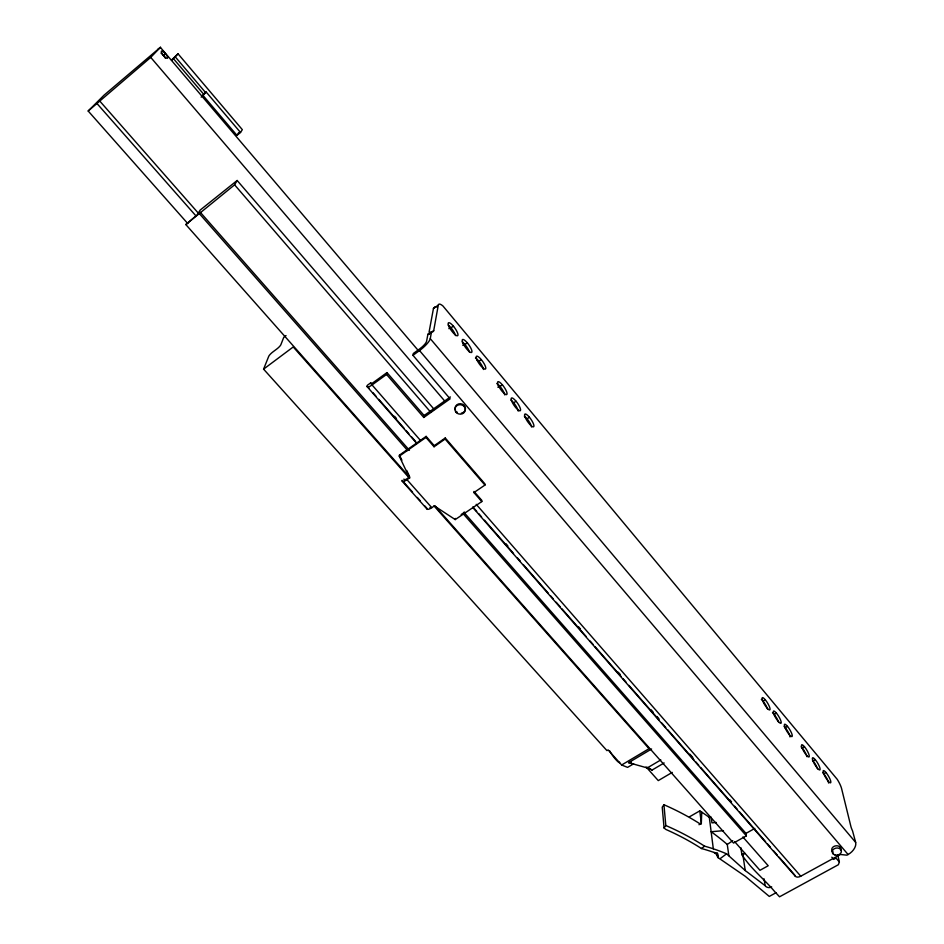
<?xml version="1.0" encoding="UTF-8"?>
<svg xmlns="http://www.w3.org/2000/svg" width="944" height="944" viewBox="0 0 944 944"><rect width="100%" height="100%" fill="white"/><g stroke="black" fill="none" stroke-linecap="round" stroke-linejoin="round"><path stroke-width="1.42" d="M689.427 816.843L699.799 810.872L701.746 812.147L701.321 823.38A2.207 0.944 46.7 0 1 701.25 823.841A2.289 0.979 46.4 0 1 700.908 824.041A2.384 1.015 46.1 0 1 700.059 823.841L699.716 823.652A243.139 183.337 1.7 0 0 663.939 804.736L662.228 807.179L664.069 827.971L665.85 829.434A243.186 181.838 1.7 0 1 701.451 848.514A290.032 136.715 -18.8 0 1 715.93 853.14A6.643 3.339 -22.7 0 1 716.543 853.435L717.711 857.376L745.288 876.327L769.289 896.434L776.263 892.611M424.906 506.008L426.806 508.143A7.056 2.289 -41.5 0 0 431.809 507.671L434.358 505.925L455.244 519.578L481.782 501.583L473.935 492.567L484.933 485.086L485.027 483.989L445.249 437.981L434.228 445.698L434.063 446.76L425.956 437.438L426.133 436.388L434.228 445.698M481.782 501.583L481.877 500.473L474.041 491.47L473.935 492.567M455.244 519.578L455.386 518.445M464.224 406.557L464.342 405.59M456.07 412.292L456.2 411.324M434.063 446.76L445.108 439.043L445.249 437.981M424.116 415.525L386.969 372.597L386.544 374.461L423.785 417.472L424.116 415.525L450.382 396.928M412.552 492.095L402.085 480.319A7.115 2.159 -41.4 0 0 406.994 479.705L409.554 477.924L409.743 476.838M423.785 417.472L450.111 398.84L412.965 355.322L413.33 353.493L419.868 348.749A7.906 1.994 -40.5 0 0 426.582 341.303L427.892 334.306L432.175 331.733A13.133 3.658 54.1 0 0 433.709 330.624L438.299 305.077A12.579 3.363 54.2 0 1 442.878 305.903L837.281 779.39A11.139 2.478 59.3 0 1 841.6 788.606L850.863 826.342A11.54 2.596 59.7 0 0 852.538 830.85L855.665 842.414A10.821 6.738 -39.5 0 1 848.078 854.521L846.886 855.17L840.431 854.485L800.76 876.209A6.266 3.87 -41.2 0 1 794.659 874.958L779.154 857.223M412.965 355.322L419.514 350.566A12.638 3.186 -40.5 0 0 430.263 338.636L431.538 331.651M436.812 306.824A12.567 3.387 54.2 0 0 436.305 306.67A15.316 10.502 64.2 0 0 434.83 307.237L433.91 307.803A12.555 3.398 54.2 0 0 433.426 308.641L429.06 332.158L430.252 332.347L430.075 333.256A13.122 3.693 54.1 0 1 429.945 333.716M409.554 477.924L399.277 456.188L399.477 455.114L426.133 436.388M369.128 388.303L367.192 386.084L367.405 385.246L370.992 382.65L370.78 383.488A2.608 0.649 -41 0 0 372.526 383.075L386.969 372.597M837.765 855.004L839.369 862.002L838.355 864.728L779.543 896.8L774.481 891.36C763.967 878.817 750.74 868.657 741.901 854.686L740.839 847.641M633.613 763.814L627.583 767.389L621.648 764.994L608.089 749.925L606.945 750.61L263.588 369.139L268.745 356.289A4.637 0.932 -41.4 0 1 272.91 351.923L276.71 349.068A4.614 0.92 -41.4 0 0 280.864 344.725L283.766 337.291L286.032 335.592M409.401 477.027L185.826 224.554L234.596 184.823L237.156 180.481L434.287 409.507M185.826 224.554L197.213 214.819L200.14 210.111L237.156 180.481M202.665 95.025L236.968 135.358L240.519 132.479L242.325 129.658L178.038 53.82L171.702 59.885M236.968 135.358L238.785 132.538M664.069 827.971L665.815 825.516L663.939 804.736M201.166 97.161L206.229 92.064L240.519 132.479M88.181 111.003L150.733 57.383L160.539 47.2L104.029 95.191L88.181 111.003L187.785 223.575M171.525 60.357L178.038 53.82M163.418 55.377L165.424 53.678M157.99 49.241L158.993 48.392M204.447 93.539L206.229 92.064M701.451 848.514L704.578 846.154A294.681 138.91 -18.8 0 1 713.322 848.821A295.201 139.134 -18.8 0 1 726.585 853.824L745.253 870.557L765.183 885.696A4.449 3.422 -5.3 0 0 771.696 886.935M263.588 369.139L293.218 346.967L409.543 478.301M720.189 858.615L726.585 853.824M433.426 308.641L438.299 305.077M427.892 334.306L433.709 330.624M367.192 386.084A7.304 1.829 -41 0 0 372.054 384.951L386.544 374.461M453.521 326.317L448.837 328.642M467.469 343.026L462.772 345.303M478.962 361.245L481.298 359.593M399.277 456.188L425.956 437.438M502.538 385.034L497.795 387.158M513.701 402.817L516.026 401.2M408.894 477.428L407.194 478.62A4.696 1.428 -41.4 0 1 403.949 479.021M527.071 418.817L529.395 417.213M728.851 855.748L727.269 844.455L732.756 840.691M461.168 514.527L464.637 512.167M433.91 307.803L434.83 307.237M621.648 764.994L649.059 748.675L433.98 505.89M664.151 762.941L651.997 770.103A15.187 6.738 44.3 0 0 647.277 767.932L628.586 762.669L651.608 748.981M647.277 767.932L660.812 759.932M763.035 701.109L765.277 699.775M672.258 772.393L658.275 780.605L646.109 766.953M774.186 714.443L776.428 713.121M785.231 727.659L787.473 726.361M802.235 748.002L804.465 746.716M698.985 824.714L701.321 823.38L699.799 810.872M813.055 760.947L815.286 759.672M823.782 773.773L826 772.511M434.783 505.689L733.535 843.063L746.35 835.841L745.972 833.399L754.799 828.419M741.901 854.686L745.04 853.411M742.527 854.414L743.778 853.907M628.586 762.669L631.465 762.339M701.746 812.147A240.449 182.31 1.7 0 1 709.31 817.386L711.198 817.209L711.929 822.861L716.236 822.472M723.446 830.661L711.151 831.747A243.222 183.372 1.7 0 1 727.269 844.455M647.442 767.307L651.997 770.103M714.065 852.385L717.464 855.17M406.994 479.705L431.809 507.671M417.307 497.441L420.151 500.65M402.168 481.121L426.924 508.969M734.597 841.6L759.979 870.297L768.215 865.742L742.881 836.974M96.984 103.521L196.352 216.353M200.293 212.27L409.425 450.312M463.893 512.309L745.972 833.399M199.408 213.686L407.678 450.595M463.15 513.689L746.35 835.841M99.592 100.866L198.913 213.816M367.24 386.792L416.729 443.373M473.003 507.73L795.167 876.091M372.054 384.951L420.434 440.388M476.213 504.32L800.76 876.209M394.521 416.269L396.456 418.487M505.901 543.685L507.837 545.903M578.53 626.781L580.477 628.999M618.237 672.199L620.184 674.417M651.171 709.876L653.106 712.095M656.977 716.52L658.924 718.738M689.911 754.197L692.813 757.513M729.618 799.615L731.553 801.834M373.01 392.739L375.913 396.067M378.827 399.383L404.032 428.21M405.967 430.429L408.87 433.756M411.785 437.084L415.655 441.509M472.85 506.916L476.72 511.353M478.667 513.571L481.57 516.899M484.484 520.215L513.56 553.479M517.442 557.916L520.345 561.232M523.247 564.559L548.452 593.387M550.399 595.605L553.302 598.933M556.205 602.248L560.087 606.685M562.022 608.904L586.259 636.622M590.13 641.059L593.044 644.374M594.98 646.593L621.152 676.529M623.087 678.748L626.002 682.064M628.905 685.391L658.959 719.765M661.862 723.08L665.744 727.517M667.679 729.736L693.852 759.672M695.787 761.891L698.702 765.206M700.637 767.425L730.691 801.798M734.562 806.223L737.476 809.551M739.412 811.769L765.584 841.706M767.519 843.924L770.422 847.24M773.337 850.568L777.219 855.004M445.108 439.043L484.933 485.086M234.596 184.823L430.889 412.422M839.369 862.002L836.03 858.096L833.682 859.382L831.817 857.199M150.733 57.383L444.978 401.318M175.277 56.864L205.721 92.724M173.425 58.634L203.939 94.553M419.514 350.566L848.078 854.521M160.397 47.377L418.369 350.613M430.263 338.636L855.665 842.414M399.477 455.114L401.896 460.224M406.722 470.454L409.141 475.564M840.184 847.24L840.691 849.447M832.443 851.488L832.938 853.695M764.038 878.805L765.183 885.696M742.893 854.969L745.253 870.557M717.641 853.459L718.183 857.636M717.251 853.187L717.806 857.447M716.897 852.975L717.251 855.677M709.31 817.386L713.322 848.821M619.665 762.28A8.673 1.31 53 0 1 615.63 759.365A8.673 1.31 53 0 1 609.6 750.751M161.011 53.147A4.673 1.357 50.1 0 1 161.459 53.478M161.943 53.867A4.673 1.357 50.1 0 1 165.283 58.174M475.446 358.047A7.859 2.124 54.8 0 1 480.437 363.18A7.859 2.124 54.8 0 1 483.446 369.505M462.194 341.846A7.906 2.136 54.6 0 1 469.498 352.301M448.199 325.102A7.953 2.159 54.4 0 1 455.539 335.616M524.309 416.139A7.705 2.053 55.5 0 1 531.578 427.03M510.905 400.114A7.741 2.077 55.3 0 1 518.197 411.053M496.78 383.559A7.788 2.089 55.1 0 1 501.665 388.574A7.788 2.089 55.1 0 1 504.698 394.911M761.336 699.41A7.174 1.699 58.6 0 1 761.867 699.846M762.433 700.424A7.174 1.699 58.6 0 1 767.555 709.121M772.499 712.767A7.151 1.687 58.8 0 1 778.706 722.443M784.086 726.432A7.139 1.664 58.9 0 1 790.022 736.934M801.102 746.798A7.115 1.64 59 0 1 806.955 756.687M812.477 760.286A7.104 1.617 59.1 0 1 817.575 768.9M822.672 772.593A7.08 1.605 59.2 0 1 828.608 783.036M832.879 851.901A4.602 3.564 -7.7 0 1 832.773 847.275A4.602 3.564 -7.7 0 1 838.638 846.154A4.602 3.564 -7.7 0 1 840.573 850.45M455.397 410.003A5.216 4.755 7.9 0 1 460.448 403.702A5.216 4.755 7.9 0 1 465.003 410.534M464.601 411.183A5.216 4.755 7.9 0 1 464.106 411.761M463.504 412.257A5.216 4.755 7.9 0 1 462.831 412.646M462.088 412.953A5.216 4.755 7.9 0 1 461.309 413.142M457.403 412.351A5.216 4.755 7.9 0 1 456.754 411.879M429.013 334.388A13.122 3.693 54.1 0 1 428.529 334.388M430.358 507.447A4.661 1.51 -41.5 0 1 429.898 507.601M665.815 825.516A247.198 184.859 1.7 0 1 704.578 846.154M161.861 53.194A4.673 1.345 50.2 0 0 167.336 58.327A4.673 1.345 50.2 0 0 164.268 52.451A4.673 1.345 50.2 0 0 161.861 53.194M477.168 360.384A7.859 2.112 54.8 0 0 485.476 369.057A7.859 2.112 54.8 0 0 480.248 358.425A7.859 2.112 54.8 0 0 477.168 360.384M463.209 343.687A7.906 2.124 54.6 0 0 471.611 352.478A7.906 2.124 54.6 0 0 466.419 341.846A7.906 2.124 54.6 0 0 463.209 343.687M449.12 326.836A7.953 2.148 54.4 0 0 457.628 335.745A7.953 2.148 54.4 0 0 452.447 325.114A7.953 2.148 54.4 0 0 449.12 326.836M525.289 417.519A7.705 2.041 55.5 0 0 533.395 426.877A7.705 2.041 55.5 0 0 529.124 416.894A7.705 2.041 55.5 0 0 525.289 417.519M511.801 401.377A7.753 2.065 55.3 0 0 519.979 410.841A7.753 2.065 55.3 0 0 515.754 400.87A7.753 2.065 55.3 0 0 511.801 401.377M498.184 385.093A7.788 2.077 55.1 0 0 506.444 394.651A7.788 2.077 55.1 0 0 502.255 384.704A7.788 2.077 55.1 0 0 498.184 385.093M762.799 701.156A7.174 1.687 58.6 0 0 769.702 709.959A7.174 1.687 58.6 0 0 765.678 700.259A7.174 1.687 58.6 0 0 762.799 701.156M774.021 714.584A7.163 1.676 58.7 0 0 780.877 723.328A7.163 1.676 58.7 0 0 776.818 713.605A7.163 1.676 58.7 0 0 774.021 714.584M785.148 727.907A7.139 1.652 58.8 0 0 791.957 736.58A7.139 1.652 58.8 0 0 787.862 726.833A7.139 1.652 58.8 0 0 785.148 727.907M802.282 748.391A7.115 1.628 59 0 0 809.008 756.97A7.115 1.628 59 0 0 804.854 747.2A7.115 1.628 59 0 0 802.282 748.391M813.173 761.419A7.104 1.617 59.1 0 0 819.852 769.938A7.104 1.617 59.1 0 0 815.663 760.144A7.104 1.617 59.1 0 0 813.173 761.419M823.97 774.34A7.092 1.593 59.2 0 0 830.602 782.8A7.092 1.593 59.2 0 0 826.378 772.983A7.092 1.593 59.2 0 0 823.97 774.34M834.897 854.922A4.602 3.564 -7.7 0 0 841.387 850.981A4.602 3.564 -7.7 0 0 834.154 848.798A4.602 3.564 -7.7 0 0 834.897 854.922M456.424 412.67A5.216 4.755 7.9 0 0 465.168 410.817A5.216 4.755 7.9 0 0 458.843 404.775A5.216 4.755 7.9 0 0 456.424 412.67"/></g></svg>
